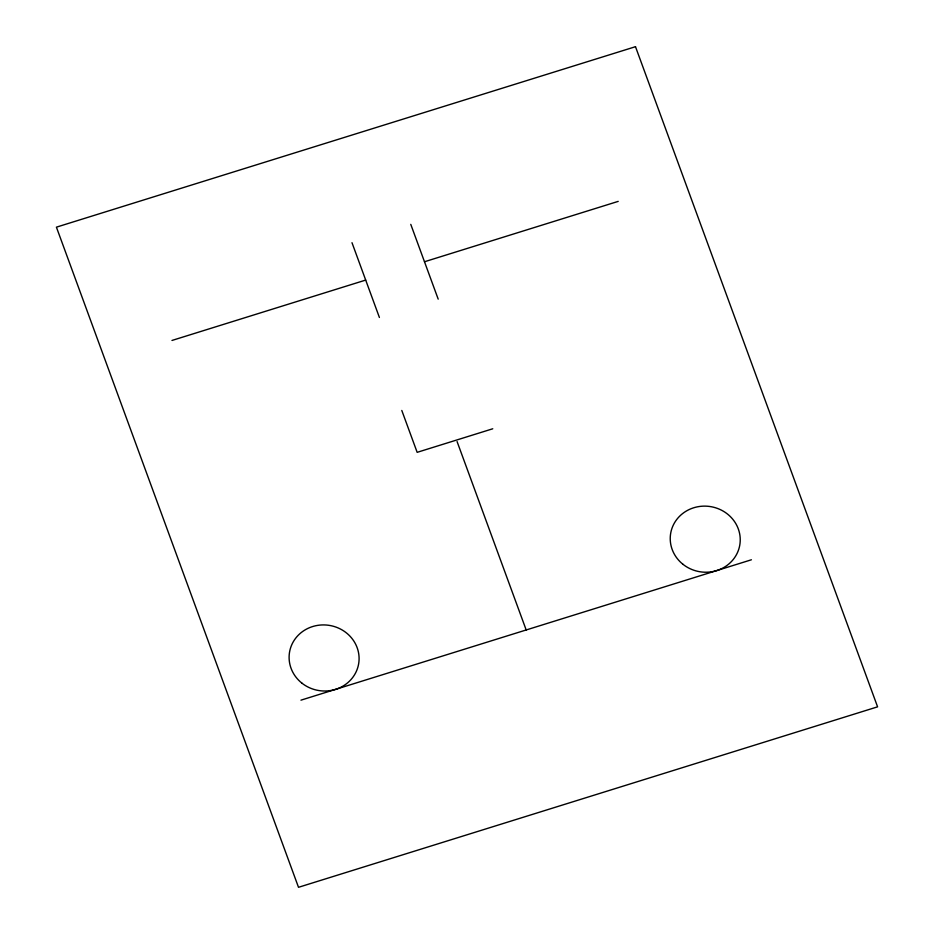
<?xml version="1.0" encoding="UTF-8"?>
<svg xmlns="http://www.w3.org/2000/svg" width="934" height="934" viewBox="0 0 934 934"><rect width="100%" height="100%" fill="white"/><g stroke="black" fill="none" stroke-linecap="round" stroke-linejoin="round"><path stroke-width="1.4" d="M171.973 340.455L365.696 280.083M424.491 261.753L618.203 201.382M492.755 428.776L417.159 452.336L401.795 410.458M300.958 700.161L751.403 559.781M410.773 224.37L438.198 299.137M457.076 441.56L526.181 629.971M351.99 242.7L379.402 317.467M635.494 46.7L56.414 227.16L298.506 887.3L877.586 706.84L635.494 46.7M682.999 564.323A35.048 33.005 8.8 0 0 739.763 545.187A35.048 33.005 8.8 0 0 692.935 508.026A35.048 33.005 8.8 0 0 682.999 564.323M301.857 683.104A35.048 33.005 8.8 0 0 358.621 663.969A35.048 33.005 8.8 0 0 311.793 626.819A35.048 33.005 8.8 0 0 301.857 683.104"/></g></svg>
